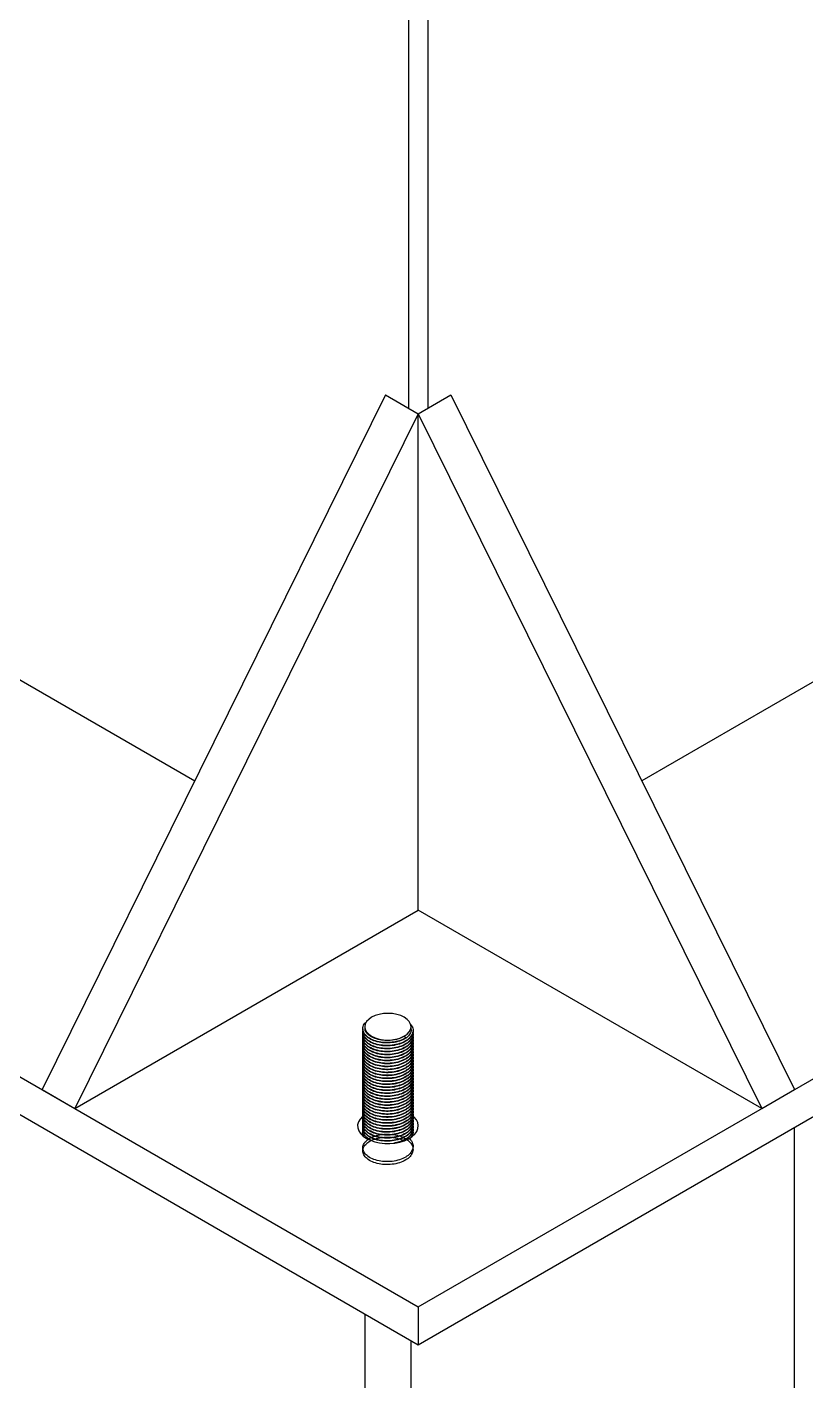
# Model space of a CAD drawing. Header units: millimetres. Extents: x -205 to 841, y 0 to 722.
# Drawn here: x 724.9 to 757, y 125.3 to 181 of the extents above; entities that cross this region are included whole.
import ezdxf

# ---------------------------------------------------------------- set-up
doc = ezdxf.new("R2010")
doc.units = ezdxf.units.MM

msp = doc.modelspace()

# ---------------------------------------------------------------- linework, layer by layer
at = {"color": 1, "linetype": 'Continuous', "lineweight": 25}
for p, q in [((740.6461, 165.3446), (740.6461, 340.9009)), ((741.4238, 340.9009), (741.4238, 165.3446))]:
    msp.add_line(p, q, dxfattribs=at)
at = {"color": 7, "linetype": 'Continuous', "lineweight": 25}
for p, q in [((739.6886, 165.8974), (725.5464, 137.3198)), ((739.6886, 165.8974), (741.0349, 165.1202)), ((741.0349, 165.1202), (742.3812, 165.8974)), ((742.3812, 165.8974), (756.5234, 137.3198)), ((741.0349, 165.1202), (726.8928, 136.5426)), ((741.0349, 144.7066), (741.0349, 165.1202)), ((741.0349, 165.1202), (755.177, 136.5426)), ((691.5374, 156.9528), (741.0349, 128.3785)), ((741.0349, 128.3785), (790.5324, 156.9528)), ((721.168, 156.1755), (731.8313, 150.0198)), ((760.9018, 156.1755), (750.2386, 150.0198)), ((691.5374, 155.3981), (741.0349, 126.8238)), ((741.0349, 126.8238), (790.5324, 155.3981)), ((726.8928, 136.5426), (741.0349, 144.7066)), ((755.177, 136.5426), (741.0349, 144.7066)), ((738.7517, 139.8197), (738.7517, 139.8044)), ((738.8329, 139.9037), (738.8329, 139.8578)), ((740.7369, 139.7966), (740.7369, 139.9037)), ((738.7517, 139.6972), (738.7517, 139.6819)), ((738.7517, 139.5747), (738.7517, 139.5594)), ((738.7517, 139.4522), (738.7517, 139.4369)), ((738.7517, 139.3297), (738.7517, 139.3144)), ((740.4581, 139.515), (740.5155, 139.4436)), ((740.5155, 139.4436), (740.5155, 139.4283)), ((740.8181, 139.743), (740.8181, 139.7583)), ((740.8181, 139.6206), (740.8181, 139.6359)), ((740.8181, 139.4981), (740.8181, 139.5134)), ((740.8181, 139.3756), (740.8181, 139.3909)), ((740.8181, 139.2531), (740.8181, 139.2684)), ((738.7517, 139.2073), (738.7517, 139.1919)), ((738.7517, 139.0848), (738.7517, 139.0695)), ((738.7517, 138.9623), (738.7517, 138.947)), ((738.7517, 138.8398), (738.7517, 138.8245)), ((738.7517, 138.7173), (738.7517, 138.702)), ((740.8181, 139.1306), (740.8181, 139.1459)), ((740.8181, 139.0082), (740.8181, 139.0235)), ((740.8181, 138.8857), (740.8181, 138.901)), ((740.8181, 138.7632), (740.8181, 138.7785)), ((738.7517, 138.5949), (738.7517, 138.5795)), ((738.7517, 138.4724), (738.7517, 138.4571)), ((738.7517, 138.3499), (738.7517, 138.3346)), ((738.7517, 138.2274), (738.7517, 138.2121)), ((740.8181, 138.6407), (740.8181, 138.656)), ((740.8181, 138.5182), (740.8181, 138.5335)), ((740.8181, 138.3957), (740.8181, 138.4111)), ((740.8181, 138.2733), (740.8181, 138.2886)), ((740.8181, 138.1508), (740.8181, 138.1661)), ((738.7517, 138.1049), (738.7517, 138.0896)), ((738.7517, 137.9824), (738.7517, 137.9671)), ((738.7517, 137.86), (738.7517, 137.8447)), ((738.7517, 137.7375), (738.7517, 137.7222)), ((738.7517, 137.615), (738.7517, 137.5997)), ((740.8181, 138.0283), (740.8181, 138.0436)), ((740.8181, 137.9058), (740.8181, 137.9211)), ((740.8181, 137.7833), (740.8181, 137.7987)), ((740.8181, 137.6609), (740.8181, 137.6762)), ((725.5464, 137.3198), (726.8928, 136.5426)), ((738.7517, 137.4925), (738.7517, 137.4772)), ((738.7517, 137.37), (738.7517, 137.3547)), ((738.7517, 137.2476), (738.7517, 137.2322)), ((738.7517, 137.1251), (738.7517, 137.1098)), ((740.8181, 137.5384), (740.8181, 137.5537)), ((740.8181, 137.4159), (740.8181, 137.4312)), ((740.8181, 137.2934), (740.8181, 137.3087)), ((740.8181, 137.1709), (740.8181, 137.1862)), ((740.8181, 137.0485), (740.8181, 137.0638)), ((755.177, 136.5426), (756.5234, 137.3198)), ((738.7517, 137.0026), (738.7517, 136.9873)), ((738.7517, 136.8801), (738.7517, 136.8648)), ((738.7517, 136.7576), (738.7517, 136.7423)), ((738.7517, 136.6352), (738.7517, 136.6198)), ((738.7517, 136.5127), (738.7517, 136.4974)), ((740.8181, 136.926), (740.8181, 136.9413)), ((740.8181, 136.8035), (740.8181, 136.8188)), ((740.8181, 136.681), (740.8181, 136.6963)), ((740.8181, 136.5585), (740.8181, 136.5738)), ((738.7517, 136.3902), (738.7517, 136.3749)), ((738.7517, 136.2677), (738.7517, 136.2524)), ((738.7517, 136.1452), (738.7517, 136.1299)), ((738.7517, 136.0227), (738.7517, 136.0074)), ((740.8181, 136.436), (740.8181, 136.4514)), ((740.8181, 136.3136), (740.8181, 136.3289)), ((740.8181, 136.1911), (740.8181, 136.2064)), ((740.8181, 136.0686), (740.8181, 136.0839)), ((740.8181, 135.9461), (740.8181, 135.9614)), ((738.7517, 135.9003), (738.7517, 135.885)), ((738.7517, 135.7778), (738.7517, 135.7625)), ((738.7517, 135.6553), (738.7517, 135.64)), ((738.7517, 135.5328), (738.7517, 135.5175)), ((738.7517, 135.4103), (738.7517, 135.395)), ((740.8181, 135.8236), (740.8181, 135.839)), ((740.8181, 135.7012), (740.8181, 135.7165)), ((740.8181, 135.5787), (740.8181, 135.594)), ((740.8181, 135.4562), (740.8181, 135.4715)), ((756.5106, 135.7577), (756.5106, 107.6453)), ((739.0214, 135.2613), (738.9121, 135.338)), ((741.0349, 128.3785), (741.0349, 126.8238)), ((738.8329, 128.095), (738.8329, 77.03)), ((740.7369, 77.03), (740.7369, 126.9958))]:
    msp.add_line(p, q, dxfattribs=at)
at = {"color": 7, "linetype": 'Continuous', "lineweight": 25, "flags": 128}
for points in [[(740.4581, 140.2923), (740.3138, 140.3606), (740.1492, 140.4114), (739.9706, 140.4427), (739.7849, 140.4532), (739.5992, 140.4427), (739.4206, 140.4114), (739.256, 140.3606), (739.1117, 140.2923), (738.9934, 140.209), (738.9054, 140.114), (738.8512, 140.0109), (738.8329, 139.9037), (738.8512, 139.7964), (738.9054, 139.6933), (738.9934, 139.5983), (739.1117, 139.515), (739.256, 139.4467), (739.4206, 139.3959), (739.5992, 139.3646), (739.7849, 139.3541), (739.9706, 139.3646), (740.1492, 139.3959), (740.3138, 139.4467), (740.4581, 139.515)], [(740.4581, 139.515), (740.5765, 139.5983), (740.6644, 139.6933), (740.7186, 139.7964), (740.7369, 139.9037), (740.7186, 140.0109), (740.6644, 140.114), (740.5765, 140.209), (740.4581, 140.2923)], [(738.7519, 136.2273), (738.7347, 136.2123), (738.6352, 136.1042), (738.5688, 135.9879), (738.5374, 135.8669), (738.5419, 135.7445), (738.5822, 135.6243), (738.6571, 135.5098), (738.7644, 135.4043), (738.901, 135.3107)], [(738.901, 135.3107), (739.0631, 135.2318), (739.246, 135.1699), (739.4443, 135.1266), (739.6525, 135.1034), (739.8645, 135.1008), (740.0741, 135.1189), (740.2755, 135.1572), (740.4627, 135.2146), (740.6305, 135.2895), (740.7739, 135.3796), (740.8889, 135.4825), (740.9721, 135.595), (741.0211, 135.7141), (741.0346, 135.8363), (741.0122, 135.958), (740.9544, 136.0757), (740.863, 136.1862), (740.8051, 136.2379)]]:
    msp.add_lwpolyline(points, dxfattribs=at)
at = {"color": 7, "linetype": 'Continuous', "lineweight": 25}
for points, knots in [([(740.6924, 140.0392), (740.724, 140.0032), (740.8041, 139.9122), (740.832, 139.743), (740.7783, 139.5544), (740.6523, 139.4128), (740.4823, 139.2949), (740.269, 139.1995), (739.9638, 139.1335), (739.6432, 139.1245), (739.3368, 139.1716), (739.0709, 139.2688), (738.8698, 139.4086), (738.7646, 139.5748), (738.7315, 139.7019), (738.7622, 139.7648), (738.7654, 139.7714)], [0, 0, 0, 0, 0.0524928, 0.1329005, 0.2162889, 0.2987728, 0.3370387, 0.4177305, 0.5011835, 0.5834679, 0.6630477, 0.7458162, 0.8290643, 0.9091005, 0.9905326, 1, 1, 1, 1]), ([(740.5155, 139.4436), (740.4353, 139.403), (740.2722, 139.3203), (739.9629, 139.2565), (739.6433, 139.2469), (739.3368, 139.2941), (739.0704, 139.3913), (738.8716, 139.5308), (738.7579, 139.6983), (738.743, 139.8756), (738.7974, 140.0224), (738.886, 140.0938), (738.9134, 140.1159)], [0, 0, 0, 0, 0.104196, 0.2119575, 0.31821, 0.4209702, 0.5278477, 0.6353446, 0.738694, 0.8438461, 0.9517161, 1, 1, 1, 1]), ([(740.4581, 139.515), (740.3842, 139.4774), (740.2339, 139.4009), (739.949, 139.3417), (739.6544, 139.3323), (739.3722, 139.3754), (739.1261, 139.4645), (738.9453, 139.5926), (738.8435, 139.7303), (738.8427, 139.8208), (738.8424, 139.8582)], [0, 0, 0, 0, 0.1284307, 0.2612569, 0.392223, 0.5188835, 0.65062, 0.7831201, 0.9105072, 1, 1, 1, 1]), ([(740.8043, 139.6851), (740.81, 139.6646), (740.8332, 139.5808), (740.7734, 139.4315), (740.6528, 139.2903), (740.482, 139.1724), (740.2691, 139.077), (739.9638, 139.0111), (739.6432, 139.0021), (739.3368, 139.0491), (739.0709, 139.1463), (738.8698, 139.2861), (738.7646, 139.4523), (738.7315, 139.5794), (738.7622, 139.6423), (738.7654, 139.6489)], [0, 0, 0, 0, 0.0302456, 0.1235062, 0.2157554, 0.2585515, 0.3487963, 0.4421292, 0.5341552, 0.6231564, 0.7157237, 0.8088274, 0.898339, 0.9894118, 1, 1, 1, 1]), ([(740.8043, 139.5627), (740.81, 139.5421), (740.8332, 139.4584), (740.7734, 139.309), (740.6528, 139.1679), (740.482, 139.0499), (740.2691, 138.9545), (739.9638, 138.8886), (739.6432, 138.8796), (739.3368, 138.9266), (739.0709, 139.0238), (738.8698, 139.1637), (738.7646, 139.3299), (738.7315, 139.4569), (738.7622, 139.5199), (738.7654, 139.5264)], [0, 0, 0, 0, 0.0302456, 0.1235062, 0.2157554, 0.2585515, 0.3487963, 0.4421292, 0.5341552, 0.6231564, 0.7157237, 0.8088274, 0.898339, 0.9894118, 1, 1, 1, 1]), ([(740.8043, 139.4402), (740.81, 139.4197), (740.8332, 139.3359), (740.7734, 139.1865), (740.6528, 139.0454), (740.482, 138.9275), (740.2691, 138.8321), (739.9638, 138.7661), (739.6432, 138.7571), (739.3368, 138.8042), (739.0709, 138.9013), (738.8698, 139.0412), (738.7646, 139.2074), (738.7315, 139.3345), (738.7622, 139.3974), (738.7654, 139.4039)], [0, 0, 0, 0, 0.0302456, 0.1235062, 0.2157554, 0.2585515, 0.3487963, 0.4421292, 0.5341552, 0.6231564, 0.7157237, 0.8088274, 0.898339, 0.9894118, 1, 1, 1, 1]), ([(740.8043, 139.3177), (740.81, 139.2972), (740.8332, 139.2134), (740.7734, 139.064), (740.6528, 138.9229), (740.482, 138.805), (740.2691, 138.7096), (739.9638, 138.6436), (739.6432, 138.6346), (739.3368, 138.6817), (739.0709, 138.7788), (738.8698, 138.9187), (738.7646, 139.0849), (738.7315, 139.212), (738.7622, 139.2749), (738.7654, 139.2815)], [0, 0, 0, 0, 0.0302456, 0.1235062, 0.2157554, 0.2585515, 0.3487963, 0.4421292, 0.5341552, 0.6231564, 0.7157237, 0.8088274, 0.898339, 0.9894118, 1, 1, 1, 1]), ([(740.5155, 139.4283), (740.4353, 139.3877), (740.2722, 139.3049), (739.963, 139.2412), (739.6433, 139.2316), (739.337, 139.2788), (739.0699, 139.376), (738.8737, 139.5156), (738.7632, 139.6654), (738.7623, 139.7639), (738.762, 139.8046)], [0, 0, 0, 0, 0.1284335, 0.2612618, 0.3922303, 0.5188939, 0.6506327, 0.783135, 0.910525, 1, 1, 1, 1]), ([(740.8152, 139.7429), (740.8162, 139.7388), (740.832, 139.6714), (740.771, 139.5385), (740.6531, 139.3975), (740.4819, 139.2796), (740.2691, 139.1842), (739.9638, 139.1182), (739.6431, 139.1092), (739.337, 139.1563), (739.0699, 139.2535), (738.8737, 139.3931), (738.7632, 139.543), (738.7623, 139.6415), (738.762, 139.6821)], [0, 0, 0, 0, 0.006389, 0.1059255, 0.2043823, 0.2500583, 0.346376, 0.4459895, 0.5442082, 0.6391985, 0.7379949, 0.8373639, 0.932899, 1, 1, 1, 1]), ([(740.8152, 139.6204), (740.8162, 139.6163), (740.832, 139.5489), (740.771, 139.4161), (740.6531, 139.275), (740.4819, 139.1571), (740.2691, 139.0617), (739.9638, 138.9958), (739.6431, 138.9868), (739.337, 139.0338), (739.0699, 139.131), (738.8737, 139.2706), (738.7632, 139.4205), (738.7623, 139.519), (738.762, 139.5596)], [0, 0, 0, 0, 0.006389, 0.1059255, 0.2043823, 0.2500583, 0.346376, 0.4459895, 0.5442082, 0.6391985, 0.7379949, 0.8373639, 0.932899, 1, 1, 1, 1]), ([(740.8152, 139.4979), (740.8162, 139.4938), (740.832, 139.4264), (740.771, 139.2936), (740.6531, 139.1525), (740.4819, 139.0346), (740.2691, 138.9392), (739.9638, 138.8733), (739.6431, 138.8643), (739.337, 138.9113), (739.0699, 139.0085), (738.8737, 139.1482), (738.7632, 139.298), (738.7623, 139.3965), (738.762, 139.4371)], [0, 0, 0, 0, 0.006389, 0.1059255, 0.2043823, 0.2500583, 0.346376, 0.4459895, 0.5442082, 0.6391985, 0.7379949, 0.8373639, 0.932899, 1, 1, 1, 1]), ([(740.8152, 139.3754), (740.8162, 139.3714), (740.832, 139.3039), (740.771, 139.1711), (740.6531, 139.0301), (740.4819, 138.9122), (740.2691, 138.8168), (739.9638, 138.7508), (739.6431, 138.7418), (739.337, 138.7888), (739.0699, 138.8861), (738.8737, 139.0257), (738.7632, 139.1755), (738.7623, 139.274), (738.762, 139.3146)], [0, 0, 0, 0, 0.006389, 0.1059255, 0.2043823, 0.2500583, 0.346376, 0.4459895, 0.5442082, 0.6391985, 0.7379949, 0.8373639, 0.932899, 1, 1, 1, 1]), ([(740.8152, 139.2529), (740.8162, 139.2489), (740.832, 139.1815), (740.771, 139.0486), (740.6531, 138.9076), (740.4819, 138.7897), (740.2691, 138.6943), (739.9638, 138.6283), (739.6431, 138.6193), (739.337, 138.6663), (739.0699, 138.7636), (738.8737, 138.9032), (738.7632, 139.053), (738.7623, 139.1515), (738.762, 139.1922)], [0, 0, 0, 0, 0.006389, 0.1059255, 0.2043823, 0.2500583, 0.346376, 0.4459895, 0.5442082, 0.6391985, 0.7379949, 0.8373639, 0.932899, 1, 1, 1, 1]), ([(740.7342, 139.7964), (740.7351, 139.7927), (740.7497, 139.7304), (740.6915, 139.6085), (740.6027, 139.4916), (740.5275, 139.4407), (740.5174, 139.4339)], [0, 0, 0, 0, 0.02903, 0.4822657, 0.9305848, 1, 1, 1, 1]), ([(740.8043, 139.1952), (740.81, 139.1747), (740.8332, 139.0909), (740.7734, 138.9415), (740.6528, 138.8004), (740.482, 138.6825), (740.2691, 138.5871), (739.9638, 138.5211), (739.6432, 138.5121), (739.3368, 138.5592), (739.0709, 138.6564), (738.8698, 138.7962), (738.7646, 138.9624), (738.7315, 139.0895), (738.7622, 139.1524), (738.7654, 139.159)], [0, 0, 0, 0, 0.0302456, 0.1235062, 0.2157554, 0.2585515, 0.3487963, 0.4421292, 0.5341552, 0.6231564, 0.7157237, 0.8088274, 0.898339, 0.9894118, 1, 1, 1, 1]), ([(740.8043, 139.0727), (740.81, 139.0522), (740.8332, 138.9684), (740.7734, 138.819), (740.6528, 138.6779), (740.482, 138.56), (740.2691, 138.4646), (739.9638, 138.3987), (739.6432, 138.3897), (739.3368, 138.4367), (739.0709, 138.5339), (738.8698, 138.6737), (738.7646, 138.8399), (738.7315, 138.967), (738.7622, 139.0299), (738.7654, 139.0365)], [0, 0, 0, 0, 0.03024558, 0.12350622, 0.21575538, 0.25855149, 0.34879629, 0.44212917, 0.53415518, 0.62315636, 0.71572366, 0.80882739, 0.89833898, 0.98941181, 1, 1, 1, 1]), ([(740.8043, 138.9503), (740.81, 138.9297), (740.8332, 138.846), (740.7734, 138.6966), (740.6528, 138.5554), (740.482, 138.4375), (740.2691, 138.3421), (739.9638, 138.2762), (739.6432, 138.2672), (739.3368, 138.3142), (739.0709, 138.4114), (738.8698, 138.5513), (738.7646, 138.7174), (738.7315, 138.8445), (738.7622, 138.9075), (738.7654, 138.914)], [0, 0, 0, 0, 0.0302456, 0.1235062, 0.2157554, 0.2585515, 0.3487963, 0.4421292, 0.5341552, 0.6231564, 0.7157237, 0.8088274, 0.898339, 0.9894118, 1, 1, 1, 1]), ([(740.8043, 138.8278), (740.81, 138.8073), (740.8332, 138.7235), (740.7734, 138.5741), (740.6528, 138.433), (740.482, 138.3151), (740.2691, 138.2197), (739.9638, 138.1537), (739.6432, 138.1447), (739.3368, 138.1917), (739.0709, 138.2889), (738.8698, 138.4288), (738.7646, 138.595), (738.7315, 138.7221), (738.7622, 138.785), (738.7654, 138.7915)], [0, 0, 0, 0, 0.0302456, 0.1235062, 0.2157554, 0.2585515, 0.3487963, 0.4421292, 0.5341552, 0.6231564, 0.7157237, 0.8088274, 0.898339, 0.9894118, 1, 1, 1, 1]), ([(740.8043, 138.7053), (740.81, 138.6848), (740.8332, 138.601), (740.7734, 138.4516), (740.6528, 138.3105), (740.482, 138.1926), (740.2691, 138.0972), (739.9638, 138.0312), (739.6432, 138.0222), (739.3368, 138.0693), (739.0709, 138.1664), (738.8698, 138.3063), (738.7646, 138.4725), (738.7315, 138.5996), (738.7622, 138.6625), (738.7654, 138.669)], [0, 0, 0, 0, 0.0302456, 0.1235062, 0.2157554, 0.2585515, 0.3487963, 0.4421292, 0.5341552, 0.6231564, 0.7157237, 0.8088274, 0.898339, 0.9894118, 1, 1, 1, 1]), ([(740.8152, 139.1305), (740.8162, 139.1264), (740.832, 139.059), (740.771, 138.9261), (740.6531, 138.7851), (740.4819, 138.6672), (740.2691, 138.5718), (739.9638, 138.5058), (739.6431, 138.4968), (739.337, 138.5439), (739.0699, 138.6411), (738.8737, 138.7807), (738.7632, 138.9305), (738.7623, 139.029), (738.762, 139.0697)], [0, 0, 0, 0, 0.006389, 0.1059255, 0.2043823, 0.2500583, 0.346376, 0.4459895, 0.5442082, 0.6391985, 0.7379949, 0.8373639, 0.932899, 1, 1, 1, 1]), ([(740.8152, 139.008), (740.8162, 139.0039), (740.832, 138.9365), (740.771, 138.8037), (740.6531, 138.6626), (740.4819, 138.5447), (740.2691, 138.4493), (739.9638, 138.3833), (739.6431, 138.3743), (739.337, 138.4214), (739.0699, 138.5186), (738.8737, 138.6582), (738.7632, 138.8081), (738.7623, 138.9066), (738.762, 138.9472)], [0, 0, 0, 0, 0.006389, 0.1059255, 0.2043823, 0.2500583, 0.346376, 0.4459895, 0.5442082, 0.6391985, 0.7379949, 0.8373639, 0.932899, 1, 1, 1, 1]), ([(740.8152, 138.8855), (740.8162, 138.8814), (740.832, 138.814), (740.771, 138.6812), (740.6531, 138.5401), (740.4819, 138.4222), (740.2691, 138.3268), (739.9638, 138.2609), (739.6431, 138.2519), (739.337, 138.2989), (739.0699, 138.3961), (738.8737, 138.5358), (738.7632, 138.6856), (738.7623, 138.7841), (738.762, 138.8247)], [0, 0, 0, 0, 0.006389, 0.1059255, 0.2043823, 0.2500583, 0.346376, 0.4459895, 0.5442082, 0.6391985, 0.7379949, 0.8373639, 0.932899, 1, 1, 1, 1]), ([(740.8152, 138.763), (740.8162, 138.7589), (740.832, 138.6915), (740.771, 138.5587), (740.6531, 138.4177), (740.4819, 138.2997), (740.2691, 138.2044), (739.9638, 138.1384), (739.6431, 138.1294), (739.337, 138.1764), (739.0699, 138.2737), (738.8737, 138.4133), (738.7632, 138.5631), (738.7623, 138.6616), (738.762, 138.7022)], [0, 0, 0, 0, 0.006389, 0.1059255, 0.2043823, 0.2500583, 0.346376, 0.4459895, 0.5442082, 0.6391985, 0.7379949, 0.8373639, 0.932899, 1, 1, 1, 1]), ([(740.8043, 138.5828), (740.81, 138.5623), (740.8332, 138.4785), (740.7734, 138.3291), (740.6528, 138.188), (740.482, 138.0701), (740.2691, 137.9747), (739.9638, 137.9087), (739.6432, 137.8997), (739.3368, 137.9468), (739.0709, 138.044), (738.8698, 138.1838), (738.7646, 138.35), (738.7315, 138.4771), (738.7622, 138.54), (738.7654, 138.5466)], [0, 0, 0, 0, 0.0302456, 0.1235062, 0.2157554, 0.2585515, 0.3487963, 0.4421292, 0.5341552, 0.6231564, 0.7157237, 0.8088274, 0.898339, 0.9894118, 1, 1, 1, 1]), ([(740.8043, 138.4603), (740.81, 138.4398), (740.8332, 138.356), (740.7734, 138.2066), (740.6528, 138.0655), (740.482, 137.9476), (740.2691, 137.8522), (739.9638, 137.7863), (739.6432, 137.7772), (739.3368, 137.8243), (739.0709, 137.9215), (738.8698, 138.0613), (738.7646, 138.2275), (738.7315, 138.3546), (738.7622, 138.4175), (738.7654, 138.4241)], [0, 0, 0, 0, 0.0302456, 0.1235062, 0.2157554, 0.2585515, 0.3487963, 0.4421292, 0.5341552, 0.6231564, 0.7157237, 0.8088274, 0.898339, 0.9894118, 1, 1, 1, 1]), ([(740.8043, 138.3378), (740.81, 138.3173), (740.8332, 138.2336), (740.7734, 138.0842), (740.6528, 137.943), (740.482, 137.8251), (740.2691, 137.7297), (739.9638, 137.6638), (739.6432, 137.6548), (739.3368, 137.7018), (739.0709, 137.799), (738.8698, 137.9388), (738.7646, 138.105), (738.7315, 138.2321), (738.7622, 138.2951), (738.7654, 138.3016)], [0, 0, 0, 0, 0.0302456, 0.1235062, 0.2157554, 0.2585515, 0.3487963, 0.4421292, 0.5341552, 0.6231564, 0.7157237, 0.8088274, 0.898339, 0.9894118, 1, 1, 1, 1]), ([(740.8043, 138.2154), (740.81, 138.1949), (740.8332, 138.1111), (740.7734, 137.9617), (740.6528, 137.8206), (740.482, 137.7027), (740.2691, 137.6073), (739.9638, 137.5413), (739.6432, 137.5323), (739.3368, 137.5793), (739.0709, 137.6765), (738.8698, 137.8164), (738.7646, 137.9826), (738.7315, 138.1097), (738.7622, 138.1726), (738.7654, 138.1791)], [0, 0, 0, 0, 0.0302456, 0.1235062, 0.2157554, 0.2585515, 0.3487963, 0.4421292, 0.5341552, 0.6231564, 0.7157237, 0.8088274, 0.898339, 0.9894118, 1, 1, 1, 1]), ([(740.8152, 138.6405), (740.8162, 138.6365), (740.832, 138.5691), (740.771, 138.4362), (740.6531, 138.2952), (740.4819, 138.1773), (740.2691, 138.0819), (739.9638, 138.0159), (739.6431, 138.0069), (739.337, 138.0539), (739.0699, 138.1512), (738.8737, 138.2908), (738.7632, 138.4406), (738.7623, 138.5391), (738.762, 138.5798)], [0, 0, 0, 0, 0.006389, 0.1059255, 0.2043823, 0.2500583, 0.346376, 0.4459895, 0.5442082, 0.6391985, 0.7379949, 0.8373639, 0.932899, 1, 1, 1, 1]), ([(740.8152, 138.518), (740.8162, 138.514), (740.832, 138.4466), (740.771, 138.3137), (740.6531, 138.1727), (740.4819, 138.0548), (740.2691, 137.9594), (739.9638, 137.8934), (739.6431, 137.8844), (739.337, 137.9315), (739.0699, 138.0287), (738.8737, 138.1683), (738.7632, 138.3181), (738.7623, 138.4166), (738.762, 138.4573)], [0, 0, 0, 0, 0.006389, 0.1059255, 0.2043823, 0.2500583, 0.346376, 0.4459895, 0.5442082, 0.6391985, 0.7379949, 0.8373639, 0.932899, 1, 1, 1, 1]), ([(740.8152, 138.3956), (740.8162, 138.3915), (740.832, 138.3241), (740.771, 138.1913), (740.6531, 138.0502), (740.4819, 137.9323), (740.2691, 137.8369), (739.9638, 137.7709), (739.6431, 137.7619), (739.337, 137.809), (739.0699, 137.9062), (738.8737, 138.0458), (738.7632, 138.1957), (738.7623, 138.2942), (738.762, 138.3348)], [0, 0, 0, 0, 0.006389, 0.1059255, 0.2043823, 0.2500583, 0.346376, 0.4459895, 0.5442082, 0.6391985, 0.7379949, 0.8373639, 0.932899, 1, 1, 1, 1]), ([(740.8152, 138.2731), (740.8162, 138.269), (740.832, 138.2016), (740.771, 138.0688), (740.6531, 137.9277), (740.4819, 137.8098), (740.2691, 137.7144), (739.9638, 137.6485), (739.6431, 137.6395), (739.337, 137.6865), (739.0699, 137.7837), (738.8737, 137.9234), (738.7632, 138.0732), (738.7623, 138.1717), (738.762, 138.2123)], [0, 0, 0, 0, 0.006389, 0.1059255, 0.2043823, 0.2500583, 0.346376, 0.4459895, 0.5442082, 0.6391985, 0.7379949, 0.8373639, 0.932899, 1, 1, 1, 1]), ([(740.8152, 138.1506), (740.8162, 138.1465), (740.832, 138.0791), (740.771, 137.9463), (740.6531, 137.8053), (740.4819, 137.6873), (740.2691, 137.5919), (739.9638, 137.526), (739.6431, 137.517), (739.337, 137.564), (739.0699, 137.6613), (738.8737, 137.8009), (738.7632, 137.9507), (738.7623, 138.0492), (738.762, 138.0898)], [0, 0, 0, 0, 0.006389, 0.1059255, 0.2043823, 0.2500583, 0.346376, 0.4459895, 0.5442082, 0.6391985, 0.7379949, 0.8373639, 0.932899, 1, 1, 1, 1]), ([(740.8043, 138.0929), (740.81, 138.0724), (740.8332, 137.9886), (740.7734, 137.8392), (740.6528, 137.6981), (740.482, 137.5802), (740.2691, 137.4848), (739.9638, 137.4188), (739.6432, 137.4098), (739.3368, 137.4569), (739.0709, 137.554), (738.8698, 137.6939), (738.7646, 137.8601), (738.7315, 137.9872), (738.7622, 138.0501), (738.7654, 138.0566)], [0, 0, 0, 0, 0.0302456, 0.1235062, 0.2157554, 0.2585515, 0.3487963, 0.4421292, 0.5341552, 0.6231564, 0.7157237, 0.8088274, 0.898339, 0.9894118, 1, 1, 1, 1]), ([(740.8043, 137.9704), (740.81, 137.9499), (740.8332, 137.8661), (740.7734, 137.7167), (740.6528, 137.5756), (740.482, 137.4577), (740.2691, 137.3623), (739.9638, 137.2963), (739.6432, 137.2873), (739.3368, 137.3344), (739.0709, 137.4316), (738.8698, 137.5714), (738.7646, 137.7376), (738.7315, 137.8647), (738.7622, 137.9276), (738.7654, 137.9342)], [0, 0, 0, 0, 0.0302456, 0.1235062, 0.2157554, 0.2585515, 0.3487963, 0.4421292, 0.5341552, 0.6231564, 0.7157237, 0.8088274, 0.898339, 0.9894118, 1, 1, 1, 1]), ([(740.8043, 137.8479), (740.81, 137.8274), (740.8332, 137.7436), (740.7734, 137.5942), (740.6528, 137.4531), (740.482, 137.3352), (740.2691, 137.2398), (739.9638, 137.1738), (739.6432, 137.1648), (739.3368, 137.2119), (739.0709, 137.3091), (738.8698, 137.4489), (738.7646, 137.6151), (738.7315, 137.7422), (738.7622, 137.8051), (738.7654, 137.8117)], [0, 0, 0, 0, 0.03024558, 0.12350622, 0.21575538, 0.25855149, 0.34879629, 0.44212917, 0.53415518, 0.62315636, 0.71572366, 0.80882739, 0.89833898, 0.98941181, 1, 1, 1, 1]), ([(740.8043, 137.7254), (740.81, 137.7049), (740.8332, 137.6211), (740.7734, 137.4718), (740.6528, 137.3306), (740.482, 137.2127), (740.2691, 137.1173), (739.9638, 137.0514), (739.6432, 137.0424), (739.3368, 137.0894), (739.0709, 137.1866), (738.8698, 137.3264), (738.7646, 137.4926), (738.7315, 137.6197), (738.7622, 137.6826), (738.7654, 137.6892)], [0, 0, 0, 0, 0.03024558, 0.12350622, 0.21575538, 0.25855149, 0.34879629, 0.44212917, 0.53415518, 0.62315636, 0.71572366, 0.80882739, 0.89833898, 0.98941181, 1, 1, 1, 1]), ([(740.8043, 137.603), (740.81, 137.5824), (740.8332, 137.4987), (740.7734, 137.3493), (740.6528, 137.2082), (740.482, 137.0902), (740.2691, 136.9948), (739.9638, 136.9289), (739.6432, 136.9199), (739.3368, 136.9669), (739.0709, 137.0641), (738.8698, 137.204), (738.7646, 137.3702), (738.7315, 137.4972), (738.7622, 137.5602), (738.7654, 137.5667)], [0, 0, 0, 0, 0.03024558, 0.12350622, 0.21575538, 0.25855149, 0.34879629, 0.44212917, 0.53415518, 0.62315636, 0.71572366, 0.80882739, 0.89833898, 0.98941181, 1, 1, 1, 1]), ([(740.8152, 138.0281), (740.8162, 138.0241), (740.832, 137.9567), (740.771, 137.8238), (740.6531, 137.6828), (740.4819, 137.5649), (740.2691, 137.4695), (739.9638, 137.4035), (739.6431, 137.3945), (739.337, 137.4415), (739.0699, 137.5388), (738.8737, 137.6784), (738.7632, 137.8282), (738.7623, 137.9267), (738.762, 137.9674)], [0, 0, 0, 0, 0.006389, 0.1059255, 0.2043823, 0.2500583, 0.346376, 0.4459895, 0.5442082, 0.6391985, 0.7379949, 0.8373639, 0.932899, 1, 1, 1, 1]), ([(740.8152, 137.9056), (740.8162, 137.9016), (740.832, 137.8342), (740.771, 137.7013), (740.6531, 137.5603), (740.4819, 137.4424), (740.2691, 137.347), (739.9638, 137.281), (739.6431, 137.272), (739.337, 137.3191), (739.0699, 137.4163), (738.8737, 137.5559), (738.7632, 137.7057), (738.7623, 137.8042), (738.762, 137.8449)], [0, 0, 0, 0, 0.006389, 0.1059255, 0.2043823, 0.2500583, 0.346376, 0.4459895, 0.5442082, 0.6391985, 0.7379949, 0.8373639, 0.932899, 1, 1, 1, 1]), ([(740.8152, 137.7832), (740.8162, 137.7791), (740.832, 137.7117), (740.771, 137.5789), (740.6531, 137.4378), (740.4819, 137.3199), (740.2691, 137.2245), (739.9638, 137.1585), (739.6431, 137.1495), (739.337, 137.1966), (739.0699, 137.2938), (738.8737, 137.4334), (738.7632, 137.5833), (738.7623, 137.6818), (738.762, 137.7224)], [0, 0, 0, 0, 0.006389, 0.1059255, 0.2043823, 0.2500583, 0.346376, 0.4459895, 0.5442082, 0.6391985, 0.7379949, 0.8373639, 0.932899, 1, 1, 1, 1]), ([(740.8152, 137.6607), (740.8162, 137.6566), (740.832, 137.5892), (740.771, 137.4564), (740.6531, 137.3153), (740.4819, 137.1974), (740.2691, 137.102), (739.9638, 137.0361), (739.6431, 137.0271), (739.337, 137.0741), (739.0699, 137.1713), (738.8737, 137.3109), (738.7632, 137.4608), (738.7623, 137.5593), (738.762, 137.5999)], [0, 0, 0, 0, 0.006389, 0.1059255, 0.2043823, 0.2500583, 0.346376, 0.4459895, 0.5442082, 0.6391985, 0.7379949, 0.8373639, 0.932899, 1, 1, 1, 1]), ([(740.8043, 137.4805), (740.81, 137.46), (740.8332, 137.3762), (740.7734, 137.2268), (740.6528, 137.0857), (740.482, 136.9678), (740.2691, 136.8724), (739.9638, 136.8064), (739.6432, 136.7974), (739.3368, 136.8445), (739.0709, 136.9416), (738.8698, 137.0815), (738.7646, 137.2477), (738.7315, 137.3748), (738.7622, 137.4377), (738.7654, 137.4442)], [0, 0, 0, 0, 0.03024558, 0.12350622, 0.21575538, 0.25855149, 0.34879629, 0.44212917, 0.53415518, 0.62315636, 0.71572366, 0.80882739, 0.89833898, 0.98941181, 1, 1, 1, 1]), ([(740.8043, 137.358), (740.81, 137.3375), (740.8332, 137.2537), (740.7734, 137.1043), (740.6528, 136.9632), (740.482, 136.8453), (740.2691, 136.7499), (739.9638, 136.6839), (739.6432, 136.6749), (739.3368, 136.722), (739.0709, 136.8191), (738.8698, 136.959), (738.7646, 137.1252), (738.7315, 137.2523), (738.7622, 137.3152), (738.7654, 137.3218)], [0, 0, 0, 0, 0.0302456, 0.1235062, 0.2157554, 0.2585515, 0.3487963, 0.4421292, 0.5341552, 0.6231564, 0.7157237, 0.8088274, 0.898339, 0.9894118, 1, 1, 1, 1]), ([(740.8043, 137.2355), (740.81, 137.215), (740.8332, 137.1312), (740.7734, 136.9818), (740.6528, 136.8407), (740.482, 136.7228), (740.2691, 136.6274), (739.9638, 136.5614), (739.6432, 136.5524), (739.3368, 136.5995), (739.0709, 136.6967), (738.8698, 136.8365), (738.7646, 137.0027), (738.7315, 137.1298), (738.7622, 137.1927), (738.7654, 137.1993)], [0, 0, 0, 0, 0.03024558, 0.12350622, 0.21575538, 0.25855149, 0.34879629, 0.44212917, 0.53415518, 0.62315636, 0.71572366, 0.80882739, 0.89833898, 0.98941181, 1, 1, 1, 1]), ([(740.8043, 137.113), (740.81, 137.0925), (740.8332, 137.0087), (740.7734, 136.8593), (740.6528, 136.7182), (740.482, 136.6003), (740.2691, 136.5049), (739.9638, 136.439), (739.6432, 136.43), (739.3368, 136.477), (739.0709, 136.5742), (738.8698, 136.714), (738.7646, 136.8802), (738.7315, 137.0073), (738.7622, 137.0702), (738.7654, 137.0768)], [0, 0, 0, 0, 0.03024558, 0.12350622, 0.21575538, 0.25855149, 0.34879629, 0.44212917, 0.53415518, 0.62315636, 0.71572366, 0.80882739, 0.89833898, 0.98941181, 1, 1, 1, 1]), ([(740.8152, 137.5382), (740.8162, 137.5341), (740.832, 137.4667), (740.771, 137.3339), (740.6531, 137.1929), (740.4819, 137.0749), (740.2691, 136.9795), (739.9638, 136.9136), (739.6431, 136.9046), (739.337, 136.9516), (739.0699, 137.0488), (738.8737, 137.1885), (738.7632, 137.3383), (738.7623, 137.4368), (738.762, 137.4774)], [0, 0, 0, 0, 0.006389, 0.1059255, 0.2043823, 0.2500583, 0.346376, 0.4459895, 0.5442082, 0.6391985, 0.7379949, 0.8373639, 0.932899, 1, 1, 1, 1]), ([(740.8152, 137.4157), (740.8162, 137.4117), (740.832, 137.3442), (740.771, 137.2114), (740.6531, 137.0704), (740.4819, 136.9525), (740.2691, 136.8571), (739.9638, 136.7911), (739.6431, 136.7821), (739.337, 136.8291), (739.0699, 136.9264), (738.8737, 137.066), (738.7632, 137.2158), (738.7623, 137.3143), (738.762, 137.3549)], [0, 0, 0, 0, 0.006389, 0.1059255, 0.2043823, 0.2500583, 0.346376, 0.4459895, 0.5442082, 0.6391985, 0.7379949, 0.8373639, 0.932899, 1, 1, 1, 1]), ([(740.8152, 137.2932), (740.8162, 137.2892), (740.832, 137.2218), (740.771, 137.0889), (740.6531, 136.9479), (740.4819, 136.83), (740.2691, 136.7346), (739.9638, 136.6686), (739.6431, 136.6596), (739.337, 136.7066), (739.0699, 136.8039), (738.8737, 136.9435), (738.7632, 137.0933), (738.7623, 137.1918), (738.762, 137.2325)], [0, 0, 0, 0, 0.006389, 0.1059255, 0.2043823, 0.2500583, 0.346376, 0.4459895, 0.5442082, 0.6391985, 0.7379949, 0.8373639, 0.932899, 1, 1, 1, 1]), ([(740.8152, 137.1708), (740.8162, 137.1667), (740.832, 137.0993), (740.771, 136.9664), (740.6531, 136.8254), (740.4819, 136.7075), (740.2691, 136.6121), (739.9638, 136.5461), (739.6431, 136.5371), (739.337, 136.5842), (739.0699, 136.6814), (738.8737, 136.821), (738.7632, 136.9709), (738.7623, 137.0693), (738.762, 137.11)], [0, 0, 0, 0, 0.006389, 0.1059255, 0.2043823, 0.2500583, 0.346376, 0.4459895, 0.5442082, 0.6391985, 0.7379949, 0.8373639, 0.932899, 1, 1, 1, 1]), ([(740.8152, 137.0483), (740.8162, 137.0442), (740.832, 136.9768), (740.771, 136.844), (740.6531, 136.7029), (740.4819, 136.585), (740.2691, 136.4896), (739.9638, 136.4237), (739.6431, 136.4146), (739.337, 136.4617), (739.0699, 136.5589), (738.8737, 136.6985), (738.7632, 136.8484), (738.7623, 136.9469), (738.762, 136.9875)], [0, 0, 0, 0, 0.006389, 0.1059255, 0.2043823, 0.2500583, 0.346376, 0.4459895, 0.5442082, 0.6391985, 0.7379949, 0.8373639, 0.932899, 1, 1, 1, 1]), ([(740.8043, 136.9906), (740.81, 136.97), (740.8332, 136.8863), (740.7734, 136.7369), (740.6528, 136.5957), (740.482, 136.4778), (740.2691, 136.3824), (739.9638, 136.3165), (739.6432, 136.3075), (739.3368, 136.3545), (739.0709, 136.4517), (738.8698, 136.5916), (738.7646, 136.7577), (738.7315, 136.8848), (738.7622, 136.9478), (738.7654, 136.9543)], [0, 0, 0, 0, 0.03024558, 0.12350622, 0.21575538, 0.25855149, 0.34879629, 0.44212917, 0.53415518, 0.62315636, 0.71572366, 0.80882739, 0.89833898, 0.98941181, 1, 1, 1, 1]), ([(740.8043, 136.8681), (740.81, 136.8476), (740.8332, 136.7638), (740.7734, 136.6144), (740.6528, 136.4733), (740.482, 136.3554), (740.2691, 136.26), (739.9638, 136.194), (739.6432, 136.185), (739.3368, 136.232), (739.0709, 136.3292), (738.8698, 136.4691), (738.7646, 136.6353), (738.7315, 136.7624), (738.7622, 136.8253), (738.7654, 136.8318)], [0, 0, 0, 0, 0.03024558, 0.12350622, 0.21575538, 0.25855149, 0.34879629, 0.44212917, 0.53415518, 0.62315636, 0.71572366, 0.80882739, 0.89833898, 0.98941181, 1, 1, 1, 1]), ([(740.8043, 136.7456), (740.81, 136.7251), (740.8332, 136.6413), (740.7734, 136.4919), (740.6528, 136.3508), (740.482, 136.2329), (740.2691, 136.1375), (739.9638, 136.0715), (739.6432, 136.0625), (739.3368, 136.1096), (739.0709, 136.2067), (738.8698, 136.3466), (738.7646, 136.5128), (738.7315, 136.6399), (738.7622, 136.7028), (738.7654, 136.7094)], [0, 0, 0, 0, 0.03024558, 0.12350622, 0.21575538, 0.25855149, 0.34879629, 0.44212917, 0.53415518, 0.62315636, 0.71572366, 0.80882739, 0.89833898, 0.98941181, 1, 1, 1, 1]), ([(740.8043, 136.6231), (740.81, 136.6026), (740.8332, 136.5188), (740.7734, 136.3694), (740.6528, 136.2283), (740.482, 136.1104), (740.2691, 136.015), (739.9638, 135.949), (739.6432, 135.94), (739.3368, 135.9871), (739.0709, 136.0843), (738.8698, 136.2241), (738.7646, 136.3903), (738.7315, 136.5174), (738.7622, 136.5803), (738.7654, 136.5869)], [0, 0, 0, 0, 0.03024558, 0.12350622, 0.21575538, 0.25855149, 0.34879629, 0.44212917, 0.53415518, 0.62315636, 0.71572366, 0.80882739, 0.89833898, 0.98941181, 1, 1, 1, 1]), ([(740.8043, 136.5006), (740.81, 136.4801), (740.8332, 136.3963), (740.7734, 136.2469), (740.6528, 136.1058), (740.482, 135.9879), (740.2691, 135.8925), (739.9638, 135.8266), (739.6432, 135.8175), (739.3368, 135.8646), (739.0709, 135.9618), (738.8698, 136.1016), (738.7646, 136.2678), (738.7315, 136.3949), (738.7622, 136.4578), (738.7654, 136.4644)], [0, 0, 0, 0, 0.03024558, 0.12350622, 0.21575538, 0.25855149, 0.34879629, 0.44212917, 0.53415518, 0.62315636, 0.71572366, 0.80882739, 0.89833898, 0.98941181, 1, 1, 1, 1]), ([(740.8152, 136.9258), (740.8162, 136.9217), (740.832, 136.8543), (740.771, 136.7215), (740.6531, 136.5804), (740.4819, 136.4625), (740.2691, 136.3671), (739.9638, 136.3012), (739.6431, 136.2922), (739.337, 136.3392), (739.0699, 136.4364), (738.8737, 136.5761), (738.7632, 136.7259), (738.7623, 136.8244), (738.762, 136.865)], [0, 0, 0, 0, 0.006389, 0.1059255, 0.2043823, 0.2500583, 0.346376, 0.4459895, 0.5442082, 0.6391985, 0.7379949, 0.8373639, 0.932899, 1, 1, 1, 1]), ([(740.8152, 136.8033), (740.8162, 136.7992), (740.832, 136.7318), (740.771, 136.599), (740.6531, 136.458), (740.4819, 136.34), (740.2691, 136.2447), (739.9638, 136.1787), (739.6431, 136.1697), (739.337, 136.2167), (739.0699, 136.314), (738.8737, 136.4536), (738.7632, 136.6034), (738.7623, 136.7019), (738.762, 136.7425)], [0, 0, 0, 0, 0.006389, 0.1059255, 0.2043823, 0.2500583, 0.346376, 0.4459895, 0.5442082, 0.6391985, 0.7379949, 0.8373639, 0.932899, 1, 1, 1, 1]), ([(740.8152, 136.6808), (740.8162, 136.6768), (740.832, 136.6094), (740.771, 136.4765), (740.6531, 136.3355), (740.4819, 136.2176), (740.2691, 136.1222), (739.9638, 136.0562), (739.6431, 136.0472), (739.337, 136.0942), (739.0699, 136.1915), (738.8737, 136.3311), (738.7632, 136.4809), (738.7623, 136.5794), (738.762, 136.6201)], [0, 0, 0, 0, 0.006389, 0.1059255, 0.2043823, 0.2500583, 0.346376, 0.4459895, 0.5442082, 0.6391985, 0.7379949, 0.8373639, 0.932899, 1, 1, 1, 1]), ([(740.8152, 136.5584), (740.8162, 136.5543), (740.832, 136.4869), (740.771, 136.354), (740.6531, 136.213), (740.4819, 136.0951), (740.2691, 135.9997), (739.9638, 135.9337), (739.6431, 135.9247), (739.337, 135.9718), (739.0699, 136.069), (738.8737, 136.2086), (738.7632, 136.3584), (738.7623, 136.4569), (738.762, 136.4976)], [0, 0, 0, 0, 0.006389, 0.1059255, 0.2043823, 0.2500583, 0.346376, 0.4459895, 0.5442082, 0.6391985, 0.7379949, 0.8373639, 0.932899, 1, 1, 1, 1]), ([(740.8043, 136.3782), (740.81, 136.3576), (740.8332, 136.2739), (740.7734, 136.1245), (740.6528, 135.9833), (740.482, 135.8654), (740.2691, 135.77), (739.9638, 135.7041), (739.6432, 135.6951), (739.3368, 135.7421), (739.0709, 135.8393), (738.8698, 135.9791), (738.7646, 136.1453), (738.7315, 136.2724), (738.7622, 136.3354), (738.7654, 136.3419)], [0, 0, 0, 0, 0.03024558, 0.12350622, 0.21575538, 0.25855149, 0.34879629, 0.44212917, 0.53415518, 0.62315636, 0.71572366, 0.80882739, 0.89833898, 0.98941181, 1, 1, 1, 1]), ([(740.8043, 136.2557), (740.81, 136.2352), (740.8332, 136.1514), (740.7734, 136.002), (740.6528, 135.8609), (740.482, 135.743), (740.2691, 135.6476), (739.9638, 135.5816), (739.6432, 135.5726), (739.3368, 135.6196), (739.0709, 135.7168), (738.8698, 135.8567), (738.7646, 136.0229), (738.7315, 136.15), (738.7622, 136.2129), (738.7654, 136.2194)], [0, 0, 0, 0, 0.03024558, 0.12350622, 0.21575538, 0.25855149, 0.34879629, 0.44212917, 0.53415518, 0.62315636, 0.71572366, 0.80882739, 0.89833898, 0.98941181, 1, 1, 1, 1]), ([(740.8043, 136.1332), (740.81, 136.1127), (740.8332, 136.0289), (740.7734, 135.8795), (740.6528, 135.7384), (740.482, 135.6205), (740.2691, 135.5251), (739.9638, 135.4591), (739.6432, 135.4501), (739.3368, 135.4972), (739.0709, 135.5943), (738.8698, 135.7342), (738.7646, 135.9004), (738.7315, 136.0275), (738.7622, 136.0904), (738.7654, 136.0969)], [0, 0, 0, 0, 0.03024558, 0.12350622, 0.21575538, 0.25855149, 0.34879629, 0.44212917, 0.53415518, 0.62315636, 0.71572366, 0.80882739, 0.89833898, 0.98941181, 1, 1, 1, 1]), ([(740.8043, 136.0107), (740.81, 135.9902), (740.8332, 135.9064), (740.7734, 135.757), (740.6528, 135.6159), (740.482, 135.498), (740.2691, 135.4026), (739.9638, 135.3366), (739.6432, 135.3276), (739.3368, 135.3747), (739.0709, 135.4719), (738.8698, 135.6117), (738.7646, 135.7779), (738.7315, 135.905), (738.7622, 135.9679), (738.7654, 135.9745)], [0, 0, 0, 0, 0.03024558, 0.12350622, 0.21575538, 0.25855149, 0.34879629, 0.44212917, 0.53415518, 0.62315636, 0.71572366, 0.80882739, 0.89833898, 0.98941181, 1, 1, 1, 1]), ([(740.8152, 136.4359), (740.8162, 136.4318), (740.832, 136.3644), (740.771, 136.2316), (740.6531, 136.0905), (740.4819, 135.9726), (740.2691, 135.8772), (739.9638, 135.8112), (739.6431, 135.8022), (739.337, 135.8493), (739.0699, 135.9465), (738.8737, 136.0861), (738.7632, 136.236), (738.7623, 136.3345), (738.762, 136.3751)], [0, 0, 0, 0, 0.006389, 0.1059255, 0.2043823, 0.2500583, 0.346376, 0.4459895, 0.5442082, 0.6391985, 0.7379949, 0.8373639, 0.932899, 1, 1, 1, 1]), ([(740.8152, 136.3134), (740.8162, 136.3093), (740.832, 136.2419), (740.771, 136.1091), (740.6531, 135.968), (740.4819, 135.8501), (740.2691, 135.7547), (739.9638, 135.6888), (739.6431, 135.6798), (739.337, 135.7268), (739.0699, 135.824), (738.8737, 135.9637), (738.7632, 136.1135), (738.7623, 136.212), (738.762, 136.2526)], [0, 0, 0, 0, 0.006389, 0.1059255, 0.2043823, 0.2500583, 0.346376, 0.4459895, 0.5442082, 0.6391985, 0.7379949, 0.8373639, 0.932899, 1, 1, 1, 1]), ([(740.8152, 136.1909), (740.8162, 136.1868), (740.832, 136.1194), (740.771, 135.9866), (740.6531, 135.8456), (740.4819, 135.7276), (740.2691, 135.6322), (739.9638, 135.5663), (739.6431, 135.5573), (739.337, 135.6043), (739.0699, 135.7016), (738.8737, 135.8412), (738.7632, 135.991), (738.7623, 136.0895), (738.762, 136.1301)], [0, 0, 0, 0, 0.006389, 0.1059255, 0.2043823, 0.2500583, 0.346376, 0.4459895, 0.5442082, 0.6391985, 0.7379949, 0.8373639, 0.932899, 1, 1, 1, 1]), ([(740.8152, 136.0684), (740.8162, 136.0644), (740.832, 135.997), (740.771, 135.8641), (740.6531, 135.7231), (740.4819, 135.6052), (740.2691, 135.5098), (739.9638, 135.4438), (739.6431, 135.4348), (739.337, 135.4818), (739.0699, 135.5791), (738.8737, 135.7187), (738.7632, 135.8685), (738.7623, 135.967), (738.762, 136.0077)], [0, 0, 0, 0, 0.006389, 0.1059255, 0.2043823, 0.2500583, 0.346376, 0.4459895, 0.5442082, 0.6391985, 0.7379949, 0.8373639, 0.932899, 1, 1, 1, 1]), ([(740.8152, 135.9459), (740.8162, 135.9419), (740.832, 135.8745), (740.771, 135.7416), (740.6531, 135.6006), (740.4819, 135.4827), (740.2691, 135.3873), (739.9638, 135.3213), (739.6431, 135.3123), (739.337, 135.3594), (739.0699, 135.4566), (738.8737, 135.5962), (738.7632, 135.746), (738.7623, 135.8445), (738.762, 135.8852)], [0, 0, 0, 0, 0.006389, 0.1059255, 0.2043823, 0.2500583, 0.346376, 0.4459895, 0.5442082, 0.6391985, 0.7379949, 0.8373639, 0.932899, 1, 1, 1, 1]), ([(738.7843, 135.3976), (738.781, 135.4024), (738.7399, 135.4617), (738.7319, 135.5377), (738.7623, 135.6005), (738.7654, 135.607)], [0, 0, 0, 0, 0.07308183, 0.90345968, 1, 1, 1, 1]), ([(740.8043, 135.8882), (740.81, 135.8677), (740.8332, 135.7839), (740.7734, 135.6345), (740.6528, 135.4934), (740.482, 135.3755), (740.2691, 135.2801), (739.9638, 135.2142), (739.6432, 135.2051), (739.3368, 135.2522), (739.0709, 135.3494), (738.8698, 135.4892), (738.7646, 135.6554), (738.7315, 135.7825), (738.7622, 135.8454), (738.7654, 135.852)], [0, 0, 0, 0, 0.03024558, 0.12350622, 0.21575538, 0.25855149, 0.34879629, 0.44212917, 0.53415518, 0.62315636, 0.71572366, 0.80882739, 0.89833898, 0.98941181, 1, 1, 1, 1]), ([(739.0739, 135.2398), (739.0044, 135.2822), (738.865, 135.3672), (738.7655, 135.5335), (738.7314, 135.66), (738.7622, 135.7229), (738.7654, 135.7295)], [0, 0, 0, 0, 0.3180082, 0.6373331, 0.9622275, 1, 1, 1, 1]), ([(740.423, 135.2226), (740.4987, 135.29), (740.6282, 135.4055), (740.7956, 135.143), (740.8333, 134.9703), (740.7779, 134.7765), (740.6523, 134.6361), (740.4823, 134.5181), (740.269, 134.4228), (739.9638, 134.3568), (739.6431, 134.3478), (739.3369, 134.3948), (739.0705, 134.4921), (738.8714, 134.6317), (738.7586, 134.7988), (738.7401, 134.9774), (738.8203, 135.1514), (738.9908, 135.3019), (739.2338, 135.4162), (739.5299, 135.4824), (739.8499, 135.4926), (740.162, 135.4479), (740.4404, 135.3501), (740.6582, 135.2064), (740.7925, 135.033), (740.8342, 134.8444), (740.7777, 134.655), (740.6523, 134.5135), (740.4822, 134.3957), (740.269, 134.3003), (739.9638, 134.2343), (739.6431, 134.2253), (739.3369, 134.2723), (739.0705, 134.3696), (738.8714, 134.5092), (738.7586, 134.6763), (738.7401, 134.8549), (738.8203, 135.0289), (738.9908, 135.1794), (739.2339, 135.2938), (739.5296, 135.3597), (739.8512, 135.3709), (740.1574, 135.3227), (740.364, 135.2644), (740.4404, 135.2129), (740.4462, 135.209)], [0, 0, 0, 0, 0.0335928, 0.0574981, 0.0812319, 0.1058456, 0.1301924, 0.1414873, 0.165305, 0.1899378, 0.2142256, 0.2377152, 0.2621459, 0.2867182, 0.3103424, 0.3343787, 0.3590363, 0.3831485, 0.4067197, 0.4312593, 0.455736, 0.4792473, 0.5034714, 0.5281179, 0.5520233, 0.5757571, 0.6003708, 0.6247176, 0.6360125, 0.6598302, 0.684463, 0.7087508, 0.7322404, 0.7566711, 0.7812433, 0.8048676, 0.8289039, 0.8535614, 0.8776737, 0.9012449, 0.9257845, 0.9502612, 0.9737725, 0.9979966, 1, 1, 1, 1]), ([(738.762, 135.4106), (738.7565, 135.4289), (738.7489, 135.4541), (738.7619, 135.478), (738.7654, 135.4845)], [0, 0, 0, 0, 0.7268198, 1, 1, 1, 1]), ([(740.8152, 135.8235), (740.8162, 135.8194), (740.832, 135.752), (740.771, 135.6192), (740.6531, 135.4781), (740.4819, 135.3602), (740.2691, 135.2648), (739.9638, 135.1988), (739.6431, 135.1898), (739.337, 135.2369), (739.0699, 135.3341), (738.8737, 135.4737), (738.7632, 135.6236), (738.7623, 135.7221), (738.762, 135.7627)], [0, 0, 0, 0, 0.006389, 0.1059255, 0.2043823, 0.2500583, 0.346376, 0.4459895, 0.5442082, 0.6391985, 0.7379949, 0.8373639, 0.932899, 1, 1, 1, 1]), ([(740.8043, 135.7657), (740.81, 135.7452), (740.8332, 135.6614), (740.7734, 135.5121), (740.6529, 135.3707), (740.4818, 135.2535), (740.2904, 135.1627), (740.1086, 135.1303), (740.0276, 135.1158)], [0, 0, 0, 0, 0.071795, 0.293171, 0.5121461, 0.6137327, 0.8279499, 1, 1, 1, 1]), ([(740.8152, 135.701), (740.8162, 135.6969), (740.832, 135.6295), (740.7713, 135.4964), (740.6523, 135.3563), (740.5012, 135.2486), (740.3946, 135.2065), (740.3296, 135.1808)], [0, 0, 0, 0, 0.0198772, 0.3295494, 0.6358628, 0.7779674, 1, 1, 1, 1]), ([(740.8043, 135.6433), (740.8098, 135.6228), (740.8321, 135.5393), (740.8026, 135.4341), (740.7372, 135.3643), (740.7243, 135.3505)], [0, 0, 0, 0, 0.2065472, 0.8434245, 1, 1, 1, 1]), ([(740.8043, 135.5208), (740.812, 135.5002), (740.8249, 135.4655), (740.811, 135.431), (740.8053, 135.417)], [0, 0, 0, 0, 0.5931175, 1, 1, 1, 1])]:
    msp.add_open_spline(points, degree=3, knots=knots, dxfattribs=at)

doc.saveas('drawing.dxf')
